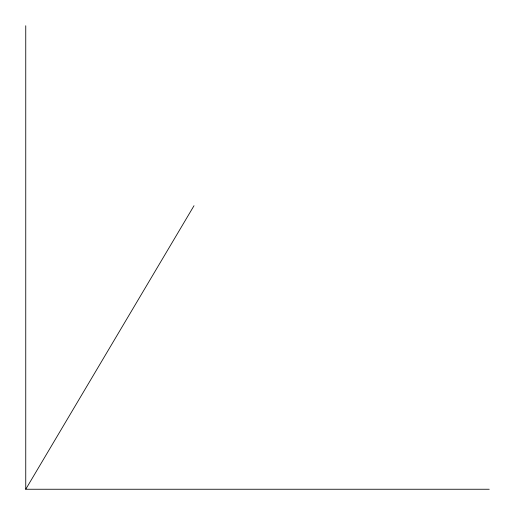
<?xml version="1.0" encoding="UTF-8"?>
<svg xmlns="http://www.w3.org/2000/svg" width="515" height="515" viewBox="0 0 515 515"><rect width="100%" height="100%" fill="white"/><g stroke="black" fill="none" stroke-linecap="round" stroke-linejoin="round"><path stroke-width="0.77" d="M489.25 489.25L25.75 489.25L194.013 205.723M25.75 25.75L25.75 489.25"/></g></svg>
